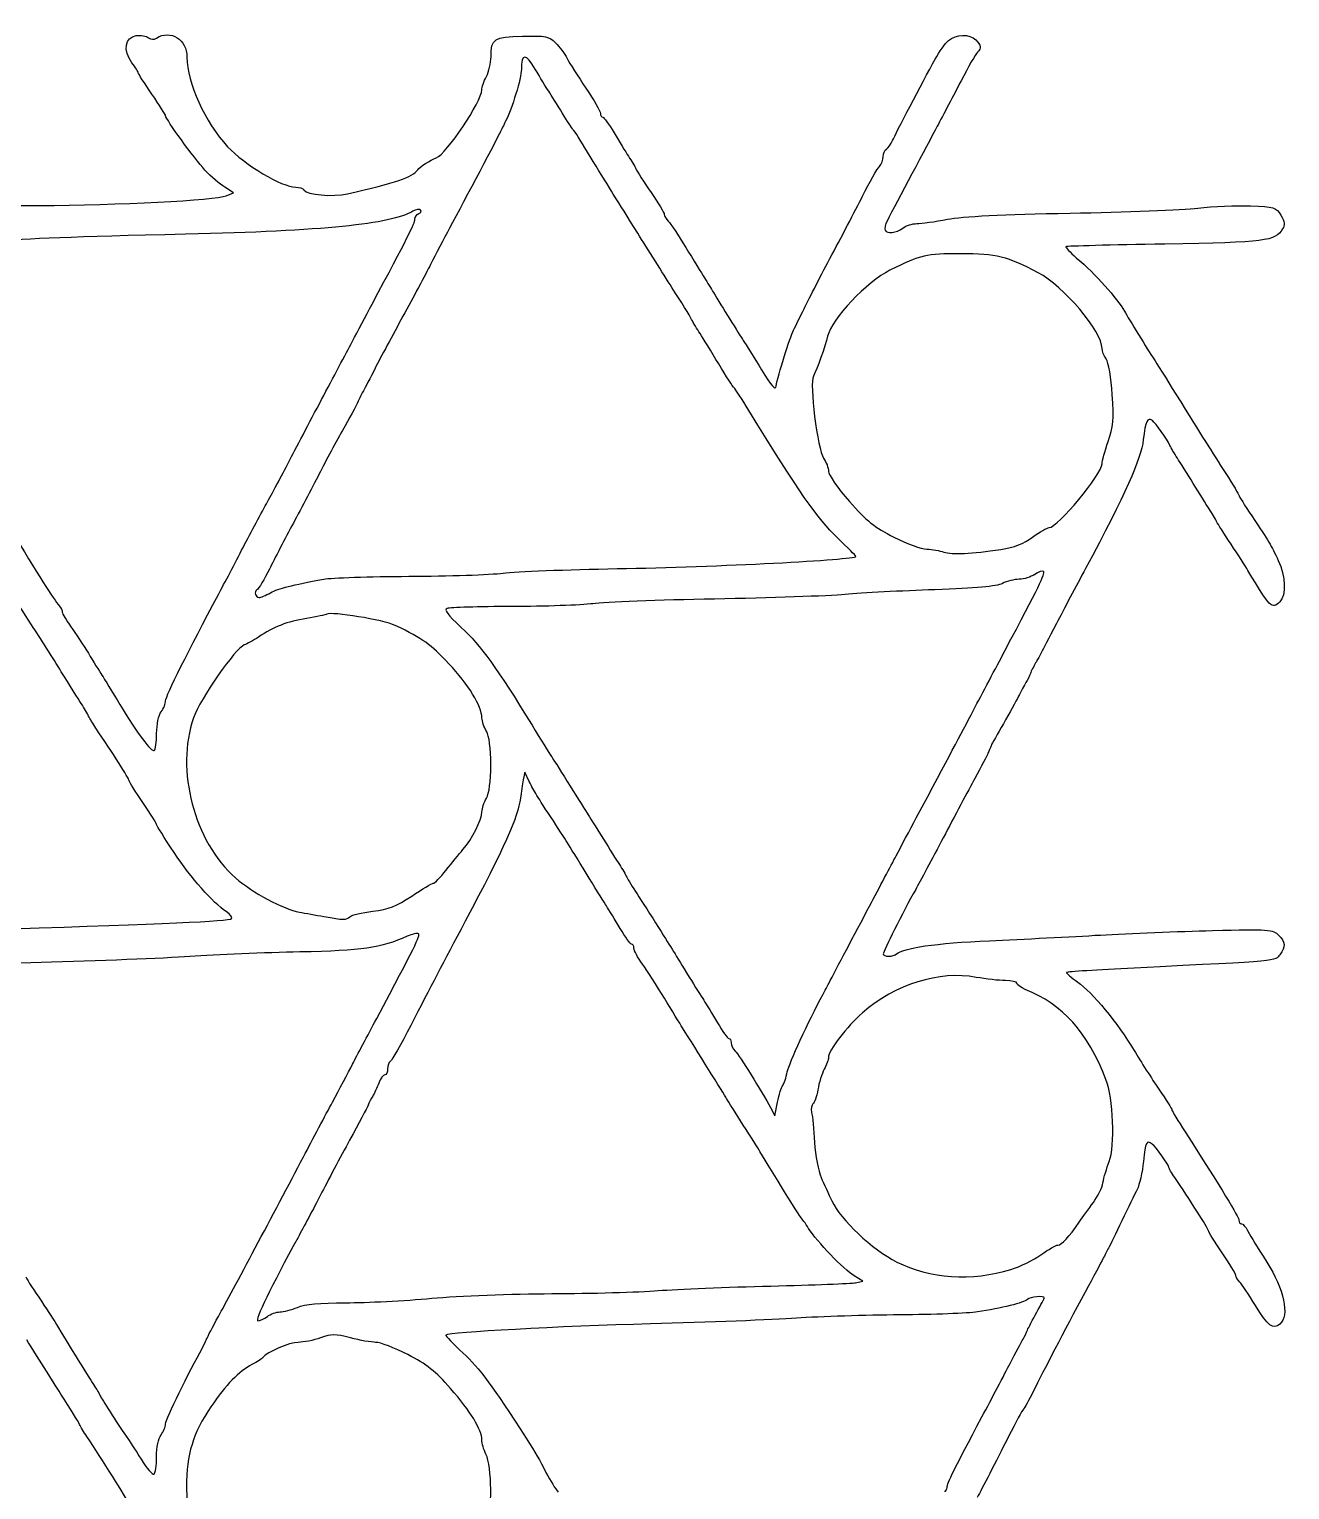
# Model space of a CAD drawing. Extents: x 10 to 820, y 30 to 851.
# Drawn here: x 623 to 800.6, y 238.7 to 444.5 of the extents above; entities that cross this region are included whole.
import ezdxf

# ---------------------------------------------------------------- set-up
doc = ezdxf.new("R2010")
doc.units = 0
doc.layers.add('Layer_1', color=7, linetype='CONTINUOUS')

msp = doc.modelspace()

# ---------------------------------------------------------------- linework, layer by layer
at = {"layer": 'Layer_1', "color": 7}
for points in [[(650.798199, 421.025126), (651.835254, 421.445022), (650.58407, 422.22625)], [(640.995031, 345.294026), (640.995201, 345.294168)], [(693.494056, 338.523418), (692.875366, 339.808278), (692.646327, 338.737576)], [(668.227556, 319.472021), (668.227556, 319.471879)], [(729.201179, 295.694872), (729.201179, 295.694985)], [(727.472754, 292.572311), (728.093003, 291.412062), (728.478968, 293.339338)], [(761.334013, 269.766), (761.33424, 269.766)], [(739.450492, 267.909648), (740.484883, 268.122529), (739.236363, 268.891172)]]:
    msp.add_lwpolyline(points, dxfattribs=at)
for points in [[(759.921821, 371.208838)], [(657.042243, 365.110325)], [(656.588671, 263.159065)], [(640.981566, 243.387979)]]:
    msp.add_lwpolyline(points, close=True, dxfattribs=at)
for points in [[(640.995711, 443.256968), (642.959497, 444.498996), (645.264177, 443.042952), (645.264177, 440.560625)], [(637.520606, 439.767717), (636.231437, 441.511393), (636.527063, 443.408876), (638.116335, 443.591116)], [(638.116335, 443.591116), (638.778366, 443.666801), (639.555711, 443.533572), (639.843825, 443.294385)], [(639.843825, 443.294385), (640.172502, 443.021692), (640.60161, 443.007604), (640.995711, 443.256968)], [(688.09913, 440.611195), (688.110469, 443.195995), (688.489518, 443.444565), (692.54958, 443.526117)], [(692.54958, 443.526117), (695.842532, 443.592165), (696.275268, 443.506275), (697.187939, 442.592527)], [(697.187939, 442.592527), (697.741546, 442.038921), (698.47518, 441.045802), (698.818286, 440.385557)], [(750.66058, 440.271689), (751.228275, 441.311239), (752.078186, 442.494108), (752.549304, 442.900284)], [(752.549304, 442.900284), (753.626555, 443.829084), (755.492602, 443.874949), (756.37327, 442.994111)], [(756.37327, 442.994111), (757.160366, 442.207015), (757.207449, 441.858184), (756.607695, 441.258316)], [(645.264177, 440.560625), (645.264177, 436.95419), (647.776892, 431.426064), (650.997106, 427.947841)], [(687.452774, 437.827374), (687.804667, 438.502077), (688.09553, 439.754791), (688.09913, 440.611195)], [(694.314289, 438.881154), (692.99153, 441.136313), (692.39478, 441.122139), (692.382195, 438.835232)], [(698.818286, 440.385557), (699.161391, 439.725311), (700.356194, 437.832703), (701.473442, 436.179736)], [(756.607695, 441.258316), (756.366467, 441.017087), (755.332331, 439.195771), (754.309733, 437.211066)], [(638.411648, 438.358105), (638.411648, 438.47064), (638.010688, 439.104864), (637.520606, 439.767717)], [(640.338896, 435.33864), (639.278908, 436.886924), (638.411648, 438.245683), (638.411648, 438.358105)], [(692.382195, 438.835232), (692.376525, 437.632804), (691.041719, 433.266911), (690.153228, 431.539478)], [(696.230198, 435.749494), (695.876859, 436.277815), (695.014702, 437.687059), (694.314289, 438.881154)], [(744.662385, 428.826014), (745.087015, 429.776811), (748.835097, 436.928877), (750.66058, 440.271689)], [(686.810359, 435.941683), (686.811634, 436.304092), (687.100938, 437.152644), (687.452774, 437.827374)], [(754.309733, 437.211066), (753.287163, 435.226303), (751.77933, 432.349733), (750.95904, 430.818628)], [(642.266199, 432.311607), (642.266199, 432.428111), (641.398911, 433.7903), (640.338896, 435.33864)], [(680.38348, 426.370474), (681.793773, 426.892786), (686.804009, 434.354281), (686.810359, 435.941683)], [(698.136894, 432.696637), (697.441527, 433.847418), (696.583536, 435.221201), (696.230198, 435.749494)], [(701.473442, 436.179736), (702.590689, 434.52677), (703.506166, 432.933444), (703.507782, 432.639009)], [(647.786672, 424.664612), (646.326971, 426.228997), (642.266199, 431.854039), (642.266199, 432.311607)], [(699.635911, 430.390171), (699.506935, 430.508093), (698.832261, 431.545856), (698.136894, 432.696637)], [(703.507782, 432.639009), (703.509511, 432.344546), (703.655183, 432.103431), (703.83198, 432.103204)], [(690.153228, 431.539478), (689.888755, 431.025132), (689.538421, 430.315195), (689.374919, 429.961856)], [(700.387602, 429.319469), (700.103146, 429.790559), (699.765001, 430.27242), (699.635911, 430.390171)], [(703.83198, 432.103204), (704.008862, 432.102949), (704.731385, 431.115812), (705.438062, 429.909586)], [(750.95904, 430.818628), (749.576583, 428.238278), (745.186993, 419.964855), (743.931103, 417.572528)], [(689.374919, 429.961856), (689.047829, 429.254981), (684.441644, 420.530962), (682.25188, 416.470928)], [(705.652446, 420.743107), (705.075539, 421.646253), (701.705656, 427.135743), (700.387602, 429.319469)], [(705.438062, 429.909586), (706.144739, 428.703359), (707.058062, 427.209897), (707.467696, 426.590839)], [(743.795891, 427.62299), (744.04619, 427.777478), (744.435897, 428.318924), (744.662385, 428.826014)], [(650.997106, 427.947841), (653.352101, 425.404171), (658.659663, 422.253123), (660.58915, 422.253123)], [(677.771099, 424.68763), (678.094334, 425.127368), (679.538019, 426.057331), (680.38348, 426.370474)], [(707.467696, 426.590839), (707.877331, 425.971724), (708.347967, 425.176153), (708.513511, 424.822786)], [(742.805834, 425.174622), (743.100269, 425.485894), (743.341185, 426.100871), (743.341185, 426.541261)], [(743.341185, 426.541261), (743.341185, 426.981623), (743.545846, 427.468417), (743.795891, 427.62299)], [(650.58407, 422.22625), (649.895903, 422.655954), (648.637065, 423.753189), (647.786672, 424.664612)], [(667.87949, 421.318285), (674.767083, 422.874109), (676.996135, 423.633425), (677.771099, 424.68763)], [(708.513511, 424.822786), (708.679054, 424.469475), (709.644874, 422.963655), (710.659649, 421.476543)], [(740.42133, 420.968263), (741.438373, 422.970487), (742.511399, 424.863321), (742.805834, 425.174622)], [(660.58915, 422.253123), (661.083739, 422.253123), (661.600637, 422.071705), (661.737805, 421.849583)], [(661.737805, 421.849583), (662.166659, 421.155718), (665.777232, 420.843368), (667.87949, 421.318285)], [(624.492405, 419.67215), (635.403919, 419.701346), (649.293513, 420.415904), (650.798199, 421.025126)], [(708.773192, 415.748603), (707.410125, 417.942421), (706.005785, 420.189954), (705.652446, 420.743107)], [(710.659649, 421.476543), (711.674481, 419.989403), (712.504748, 418.605926), (712.504748, 418.402058)], [(735.843548, 412.18843), (737.344322, 415.015082), (739.404316, 418.966011), (740.42133, 420.968263)], [(611.001476, 419.25282), (613.23923, 419.469387), (619.310191, 419.658203), (624.492405, 419.67215)], [(677.106006, 418.859315), (673.909575, 417.021926), (664.55207, 416.075126), (645.050076, 415.615885)], [(671.340252, 405.763961), (676.277241, 414.989712), (677.385701, 417.183076), (677.385701, 417.726534)], [(678.176737, 419.011819), (678.023099, 419.177929), (677.541181, 419.109614), (677.106006, 418.859315)], [(677.385701, 417.726534), (677.385701, 418.05677), (677.626645, 418.413), (677.921052, 418.518165)], [(677.921052, 418.518165), (678.215486, 418.623331), (678.33063, 418.845454), (678.176737, 419.011819)], [(712.504748, 418.402058), (712.504748, 418.198247), (712.757882, 417.776764), (713.066944, 417.465491)], [(748.088508, 417.113542), (748.724914, 417.113542), (750.663556, 417.388502), (752.396545, 417.72472)], [(752.396545, 417.72472), (754.511956, 418.135091), (760.191991, 418.420313), (769.680768, 418.592688)], [(769.680768, 418.592688), (777.454132, 418.733854), (785.548689, 419.04918), (787.668692, 419.293271)], [(787.668692, 419.293271), (789.788695, 419.537334), (793.126065, 419.67677), (795.085089, 419.603098)], [(795.085089, 419.603098), (798.451854, 419.476389), (798.686166, 419.404389), (799.362853, 418.286688)], [(799.362853, 418.286688), (799.904837, 417.391564), (799.966349, 416.923365), (799.615986, 416.359441)], [(682.25188, 416.470928), (681.489615, 415.057573), (680.281575, 412.744843), (679.567357, 411.331517)], [(713.584635, 408.11941), (712.301419, 410.121633), (710.13626, 413.554786), (708.773192, 415.748603)], [(713.066944, 417.465491), (713.376203, 417.154247), (714.48438, 415.488468), (715.529599, 413.763841)], [(743.931103, 417.572528), (743.630829, 417.000525), (743.483031, 416.374153), (743.602653, 416.180603)], [(743.602653, 416.180603), (743.938502, 415.637173), (745.179141, 415.788232), (746.099947, 416.484732)], [(746.099947, 416.484732), (746.557176, 416.830559), (747.452045, 417.113542), (748.088508, 417.113542)], [(799.615986, 416.359441), (798.540012, 414.627217), (797.302717, 414.468534), (783.026138, 414.231926)], [(645.050076, 415.615885), (628.809967, 415.233463), (623.133674, 415.016414), (617.85409, 414.575825)], [(715.529599, 413.763841), (716.574817, 412.039214), (717.758027, 410.111939), (718.158902, 409.481032)], [(769.088101, 413.859595), (768.997676, 413.780225), (769.656447, 413.082789), (770.551968, 412.30947)], [(783.026138, 414.231926), (775.450604, 414.106351), (769.178469, 413.938824), (769.088101, 413.859595)], [(732.198959, 405.121744), (732.702732, 406.18176), (734.342801, 409.361778), (735.843548, 412.18843)], [(754.289862, 412.862764), (749.32396, 412.876937), (748.747931, 412.744843), (744.270439, 410.533876)], [(765.183915, 410.19644), (760.781172, 412.492843), (759.335503, 412.846635), (754.289862, 412.862764)], [(770.551968, 412.30947), (773.290038, 409.944893), (776.285578, 406.614043), (777.327792, 404.77518)], [(679.567357, 411.331517), (678.85314, 409.918163), (677.104731, 406.641794), (675.681994, 404.050701)], [(718.158902, 409.481032), (718.559778, 408.850096), (719.137989, 407.915656), (719.443762, 407.404512)], [(744.270439, 410.533876), (741.071739, 408.95444), (736.049173, 403.638005), (735.515267, 401.266456)], [(774.177877, 399.513398), (774.177877, 401.897675), (768.76274, 408.329797), (765.183915, 410.19644)], [(716.359158, 403.622443), (716.116512, 404.093533), (714.867851, 406.117158), (713.584635, 408.11941)], [(668.620268, 400.624579), (669.233855, 401.802345), (670.457855, 404.115076), (671.340252, 405.763961)], [(719.443762, 407.404512), (720.57745, 405.509382), (723.01808, 401.572512), (723.640143, 400.635577)], [(675.681994, 404.050701), (674.259228, 401.45958), (672.510734, 398.183212), (671.796432, 396.769857)], [(717.543671, 401.618717), (717.134943, 402.249653), (716.601917, 403.151325), (716.359158, 403.622443)], [(730.729138, 402.123738), (731.033778, 402.712635), (731.695214, 404.061756), (732.198959, 405.121744)], [(777.327792, 404.77518), (777.959974, 403.659719), (780.626696, 399.321605), (781.458522, 398.055483)], [(720.178361, 397.335908), (719.138017, 399.060535), (717.952398, 400.98781), (717.543671, 401.618717)], [(728.266568, 394.214765), (728.509214, 395.720698), (730.160707, 401.024887), (730.729138, 402.123738)], [(735.515267, 401.266456), (735.193563, 399.837312), (734.011516, 396.514626), (733.512874, 395.637728)], [(664.544841, 392.915448), (666.172693, 395.977687), (668.006624, 399.446783), (668.620268, 400.624579)], [(723.640143, 400.635577), (723.993453, 400.103372), (725.14843, 398.251442), (726.206716, 396.52021)], [(774.757619, 398.042557), (774.438749, 398.507183), (774.177877, 399.169073), (774.177877, 399.513398)], [(722.333031, 393.986037), (722.188181, 394.103675), (721.218732, 395.611253), (720.178361, 397.335908)], [(775.622015, 393.033568), (775.462141, 395.373256), (775.083348, 397.567895), (774.757619, 398.042557)], [(781.458522, 398.055483), (781.811861, 397.517637), (783.219886, 395.273845), (784.587518, 393.069256)], [(671.796432, 396.769857), (671.082129, 395.356503), (670.326866, 393.911061), (670.118066, 393.557722)], [(726.206716, 396.52021), (727.601164, 394.238972), (728.168234, 393.604352), (728.266568, 394.214765)], [(733.512874, 395.637728), (732.931601, 394.615555), (734.087286, 385.293795), (734.947544, 384.065571)], [(670.118066, 393.557722), (669.909153, 393.204412), (669.623449, 392.626229), (669.482964, 392.272862)], [(724.430527, 390.773902), (723.421592, 392.422787), (722.477712, 393.868286), (722.333031, 393.986037)], [(775.042274, 386.409993), (775.781294, 388.512705), (775.86537, 389.473253), (775.622015, 393.033568)], [(784.587518, 393.069256), (788.33971, 387.020803), (789.578733, 385.049647), (791.602103, 381.909965)], [(659.813846, 383.921486), (660.788, 385.80593), (662.916961, 389.853237), (664.544841, 392.915448)], [(669.482964, 392.272862), (669.342365, 391.919524), (668.465071, 390.281354), (667.533181, 388.632469)], [(736.902514, 372.834847), (734.086663, 375.520702), (731.393863, 379.393877), (724.430527, 390.773902)], [(781.264774, 389.353886), (780.540948, 389.873845), (780.292236, 389.345382), (779.985896, 386.638012)], [(783.740582, 385.848818), (783.302204, 386.797064), (781.734532, 389.016478), (781.264774, 389.353886)], [(667.533181, 388.632469), (666.601292, 386.983584), (665.04921, 384.092642), (664.084155, 382.208198)], [(779.985896, 386.638012), (779.67879, 383.923584), (777.483612, 379.035351), (771.842044, 368.503282)], [(774.177877, 383.261694), (774.177877, 383.640601), (774.566847, 385.057357), (775.042274, 386.409993)], [(784.782371, 384.074727), (784.372765, 384.69713), (783.903943, 385.495452), (783.740582, 385.848818)], [(656.604715, 377.925531), (657.395553, 379.338856), (658.839635, 382.037014), (659.813846, 383.921486)], [(734.947544, 384.065571), (735.324155, 383.527896), (735.63231, 382.694652), (735.63231, 382.213981)], [(766.713348, 374.284542), (767.912998, 374.284542), (774.177877, 381.818945), (774.177877, 383.261694)], [(787.026135, 380.49525), (786.201706, 381.841565), (785.192006, 383.452296), (784.782371, 384.074727)], [(664.084155, 382.208198), (663.119043, 380.323754), (661.399547, 377.047386), (660.262939, 374.927383)], [(735.63231, 382.213981), (735.63231, 381.733282), (736.963573, 379.823552), (738.590688, 377.970119)], [(791.602103, 381.909965), (792.61872, 380.332513), (793.450491, 378.948866), (793.450491, 378.835197)], [(789.269927, 376.915773), (788.860292, 377.538176), (787.850591, 379.148935), (787.026135, 380.49525)], [(793.450491, 378.835197), (793.450491, 378.721527), (794.268286, 377.410362), (795.267867, 375.921493)], [(653.181314, 371.50126), (654.273333, 373.621263), (655.813878, 376.512176), (656.604715, 377.925531)], [(738.590688, 377.970119), (741.000165, 375.225474), (742.160725, 374.292819), (744.845787, 372.943414)], [(790.31455, 375.157131), (790.149574, 375.501994), (789.679561, 376.29337), (789.269927, 376.915773)], [(660.262939, 374.927383), (659.126388, 372.807379), (657.607415, 369.884548), (656.887471, 368.432246)], [(792.345376, 371.944995), (791.393332, 373.366825), (790.47947, 374.812268), (790.31455, 375.157131)], [(795.267867, 375.921493), (797.681057, 372.326879), (797.98289, 371.819817), (799.003561, 369.645559)], [(620.385428, 374.134589), (624.187737, 367.815455), (626.532216, 364.109751), (627.256156, 363.27475)], [(739.486889, 370.222523), (739.486889, 370.303594), (738.323891, 371.479065), (736.902514, 372.834847)], [(744.845787, 372.943414), (746.658968, 372.032161), (748.748612, 371.267373), (749.489446, 371.243874)], [(759.921821, 371.208838), (761.787159, 371.495647), (763.125225, 372.01657), (764.39611, 372.951181)], [(764.39611, 372.951181), (765.393339, 373.684532), (766.436063, 374.284542), (766.713348, 374.284542)], [(649.698867, 364.86286), (650.522161, 366.393966), (652.089267, 369.381228), (653.181314, 371.50126)], [(749.489446, 371.243874), (750.230281, 371.221197), (751.318218, 371.039213), (751.907115, 370.841213)], [(751.907115, 370.841213), (753.075443, 370.448472), (755.781622, 370.572488), (759.921821, 371.208838)], [(794.727045, 368.262592), (794.369171, 368.866088), (793.29742, 370.523194), (792.345376, 371.944995)], [(656.887471, 368.432246), (656.167528, 366.979887), (655.374678, 365.66566), (655.125597, 365.51171)], [(689.805927, 367.875663), (691.57262, 368.09875), (698.799889, 368.382583), (705.866604, 368.506343)], [(705.866604, 368.506343), (719.83089, 368.750973), (739.486889, 369.754296), (739.486889, 370.222523)], [(771.842044, 368.503282), (770.580258, 366.147748), (768.747745, 362.678652), (767.76982, 360.794208)], [(799.003561, 369.645559), (800.035599, 367.447178), (800.13586, 364.756929), (799.219845, 363.84097)], [(657.042243, 365.110353), (658.251191, 365.741373), (659.994328, 366.18681), (664.537188, 367.025525)], [(664.537188, 367.025525), (665.597203, 367.221399), (670.993575, 367.401314), (676.529127, 367.42572)], [(676.529127, 367.42572), (682.064708, 367.448397), (688.039262, 367.652491), (689.805927, 367.875663)], [(760.130309, 366.414233), (759.334539, 366.008255), (756.368734, 365.734627), (750.622256, 365.536995)], [(762.497635, 367.004293), (761.831692, 367.004293), (760.766375, 366.73897), (760.130309, 366.414233)], [(760.490139, 356.9396), (765.277317, 365.944249), (766.203084, 367.840995), (765.939547, 368.104532)], [(764.688022, 367.690362), (764.149269, 367.313043), (763.163578, 367.004293), (762.497635, 367.004293)], [(765.939547, 368.104532), (765.789877, 368.254202), (765.226775, 368.067682), (764.688022, 367.690362)], [(799.219845, 363.84097), (798.105545, 362.726671), (797.875401, 362.953159), (794.727045, 368.262592)], [(623.390238, 360.579994), (622.230244, 362.346687), (621.085274, 364.177585), (620.845832, 364.648703)], [(642.266426, 349.898057), (642.266426, 350.539424), (645.527658, 357.105711), (649.698867, 364.86286)], [(655.125597, 365.51171), (654.667349, 365.228529), (654.916401, 364.432192), (655.461418, 364.43704)], [(655.461418, 364.43704), (655.624127, 364.438344), (656.335538, 364.741452), (657.042243, 365.110325)], [(719.57169, 364.218375), (711.798326, 364.075792), (704.089196, 363.783625), (702.440311, 363.568646)], [(737.987872, 364.863512), (735.63231, 364.650914), (727.345025, 364.360759), (719.57169, 364.218375)], [(750.622256, 365.536995), (746.028911, 365.379106), (740.343434, 365.075969), (737.987872, 364.863512)], [(627.256156, 363.27475), (627.50277, 362.990293), (627.704597, 362.585534), (627.704597, 362.375374)], [(627.704597, 362.375374), (627.704597, 362.165326), (628.247658, 361.241629), (628.911419, 360.322948)], [(674.601852, 360.500482), (673.005294, 361.276381), (665.636151, 362.493522), (664.982142, 362.089301)], [(681.935448, 362.896438), (681.441682, 362.707084), (681.932614, 362.03618), (683.882283, 360.230085)], [(691.018758, 363.163745), (686.385785, 363.155241), (682.298283, 363.035903), (681.935448, 362.896438)], [(702.440311, 363.568646), (700.791426, 363.353496), (695.651703, 363.171427), (691.018758, 363.163745)], [(627.565671, 353.984766), (626.429176, 355.845484), (624.550231, 358.813358), (623.390238, 360.579994)], [(628.911419, 360.322948), (629.575179, 359.404268), (630.683356, 357.72012), (631.374074, 356.580451)], [(662.113566, 361.493232), (659.417818, 361.059134), (657.484306, 360.309456), (655.329097, 358.862766)], [(664.982142, 362.089301), (664.820851, 361.989522), (663.529896, 361.721364), (662.113566, 361.493232)], [(682.152837, 355.116895), (679.496775, 357.932492), (678.66353, 358.526548), (674.601852, 360.500482)], [(683.882283, 360.230085), (686.69513, 357.625868), (688.889401, 354.599062), (693.874636, 346.446508)], [(767.76982, 360.794208), (765.34566, 356.123024), (765.38268, 356.192927), (764.820202, 355.226511)], [(655.329097, 358.862766), (654.622419, 358.388445), (653.73047, 357.889887), (653.347027, 357.754901)], [(631.374074, 356.580451), (632.064735, 355.440725), (632.918956, 354.057248), (633.272294, 353.506023)], [(653.347027, 357.754901), (652.104177, 357.317374), (647.152873, 350.207119), (646.18745, 347.473387)], [(756.077361, 348.588054), (757.252123, 350.825865), (759.237877, 354.584038), (760.490139, 356.9396)], [(630.376817, 349.487771), (629.967211, 350.100394), (628.702165, 352.124076), (627.565671, 353.984766)], [(686.823143, 347.489232), (686.793379, 349.117594), (684.908793, 352.195509), (682.152837, 355.116895)], [(764.820202, 355.226511), (764.546091, 354.755393), (764.212595, 354.080832), (764.079339, 353.727494)], [(633.272294, 353.506023), (633.625604, 352.954797), (634.767796, 351.092719), (635.810436, 349.368092)], [(763.446022, 352.442662), (763.230873, 352.089323), (762.768825, 351.222035), (762.419002, 350.515387)], [(764.079339, 353.727494), (763.94611, 353.374183), (763.661087, 352.796001), (763.446022, 352.442662)], [(641.637617, 348.348697), (641.983472, 348.805954), (642.266426, 349.503163), (642.266426, 349.898057)], [(762.419002, 350.515387), (762.069206, 349.808709), (761.103159, 348.074133), (760.272296, 346.660835)], [(631.418634, 347.731509), (631.255359, 348.08482), (630.786452, 348.875176), (630.376817, 349.487771)], [(635.810436, 349.368092), (638.274508, 345.292269), (640.257173, 342.639692), (640.660174, 342.879588)], [(640.995201, 345.294168), (641.003705, 346.566017), (641.277815, 347.8731), (641.637617, 348.348697)], [(747.999897, 333.383979), (752.719185, 342.222999), (754.131377, 344.881103), (756.077361, 348.588054)], [(632.443642, 346.018363), (632.04322, 346.607232), (631.581967, 347.378171), (631.418634, 347.731509)], [(637.127044, 338.635415), (637.127044, 338.871541), (634.680433, 342.72853), (632.443642, 346.018363)], [(646.18745, 347.473387), (643.616398, 340.193195), (646.289213, 330.036773), (652.11784, 324.937954)], [(687.450365, 345.590076), (687.113751, 346.178974), (686.831477, 347.033563), (686.823143, 347.489232)], [(693.874636, 346.446508), (695.052402, 344.520451), (696.305146, 342.505529), (696.658484, 341.968958)], [(760.272296, 346.660835), (759.441433, 345.247481), (758.66474, 343.850199), (758.546366, 343.555765)], [(640.660174, 342.879588), (640.837056, 342.984754), (640.987547, 344.071273), (640.995031, 345.294026)], [(688.06245, 340.878952), (688.06245, 343.249651), (687.848718, 344.89281), (687.450365, 345.590076)], [(696.658484, 341.968958), (697.011823, 341.43236), (698.168188, 339.592732), (699.228175, 337.880833)], [(758.107251, 342.485062), (757.983944, 342.190628), (757.151607, 340.60059), (756.257219, 338.951705)], [(758.546366, 343.555765), (758.428161, 343.261302), (758.230388, 342.779497), (758.107251, 342.485062)], [(687.450365, 336.167828), (687.848973, 336.865094), (688.06245, 338.508253), (688.06245, 340.878952)], [(639.054291, 335.548316), (637.994303, 337.0966), (637.127044, 338.485803), (637.127044, 338.635415)], [(692.646327, 338.737576), (692.520469, 338.148678), (692.335706, 336.992285), (692.236012, 336.167856)], [(696.881287, 332.955749), (694.510305, 336.549626), (694.194695, 337.068423), (693.494056, 338.523418)], [(699.228175, 337.880833), (700.288191, 336.16899), (701.444557, 334.333075), (701.797867, 333.801041)], [(756.257219, 338.951705), (755.36286, 337.30282), (753.364038, 333.544619), (751.815415, 330.600187)], [(640.981566, 332.482392), (640.981566, 332.620439), (640.114307, 334.000033), (639.054291, 335.548316)], [(692.236012, 336.167856), (691.917568, 333.534556), (689.893603, 329.015479), (684.467467, 318.822377)], [(686.823143, 334.224055), (686.831647, 334.704215), (687.113751, 335.578959), (687.450365, 336.167828)], [(684.144403, 328.929475), (685.418689, 330.381579), (686.803952, 333.119507), (686.823143, 334.224055)], [(701.797867, 333.801041), (702.151234, 333.269006), (703.114843, 331.732175), (703.9393, 330.385888)], [(745.159695, 328.030439), (745.841456, 329.325986), (747.119569, 331.735094), (747.999897, 333.383979)], [(643.444051, 328.524915), (642.089714, 330.563564), (640.981566, 332.34443), (640.981566, 332.482392)], [(699.009454, 329.664442), (698.771344, 330.061293), (697.813744, 331.542395), (696.881287, 332.955749)], [(704.367586, 320.978125), (703.800969, 321.843088), (700.17781, 327.716729), (699.009454, 329.664442)], [(703.9393, 330.385888), (704.763756, 329.039573), (705.773457, 327.428814), (706.183063, 326.806411)], [(751.815415, 330.600187), (750.266791, 327.655727), (748.515434, 324.379359), (747.923531, 323.319343)], [(650.806278, 320.187117), (648.819106, 321.523454), (645.896785, 324.832987), (643.444051, 328.524915)], [(681.739631, 325.996099), (682.52497, 326.997211), (683.607124, 328.31722), (684.144403, 328.929475)], [(741.418728, 320.963753), (742.794524, 323.554874), (744.477935, 326.734893), (745.159695, 328.030439)], [(679.968233, 324.175888), (680.15702, 324.175888), (680.954264, 324.994959), (681.739631, 325.996099)], [(706.183063, 326.806411), (706.592726, 326.184008), (707.065432, 325.385658), (707.233555, 325.032348)], [(652.11784, 324.937954), (654.505972, 322.848877), (658.830252, 320.533085), (661.110923, 320.121806)], [(676.93108, 322.377135), (678.412608, 323.366427), (679.779304, 324.175888), (679.968233, 324.175888)], [(707.233555, 325.032348), (707.401933, 324.679009), (708.049763, 323.618994), (708.673725, 322.676786)], [(747.923531, 323.319343), (746.12407, 320.096777), (743.3339, 314.559438), (743.337642, 314.218317)], [(671.450236, 320.242846), (673.691874, 320.512704), (674.764702, 320.930502), (676.93108, 322.377135)], [(708.673725, 322.676786), (709.29763, 321.73455), (710.655851, 319.610181), (711.691914, 317.955967)], [(620.638109, 317.783139), (641.556064, 318.406761), (651.214127, 318.847435), (651.560832, 319.194169)], [(651.560832, 319.194169), (651.720706, 319.353759), (651.380832, 319.800669), (650.806278, 320.187117)], [(661.110923, 320.121806), (661.93538, 319.973271), (663.4772, 319.693888), (664.537188, 319.501217)], [(664.537188, 319.501217), (667.337959, 318.992172), (667.744589, 318.988912), (668.227556, 319.472021)], [(668.227556, 319.471879), (668.467084, 319.711406), (669.917203, 320.058282), (671.450236, 320.242846)], [(706.294862, 317.804257), (705.588213, 319.010512), (704.720925, 320.438748), (704.367586, 320.978125)], [(735.671485, 310.042515), (736.790376, 312.205208), (739.255469, 316.88946), (741.418728, 320.963753)], [(671.992816, 305.11746), (677.357553, 315.200522), (678.185439, 316.879822), (677.883691, 317.066314)], [(677.883691, 317.066314), (677.70851, 317.174597), (676.994803, 317.013873), (676.29765, 316.709375)], [(684.467467, 318.822377), (681.276507, 312.828065), (679.641086, 309.702755), (676.794223, 304.15884)], [(707.900944, 315.610666), (707.724062, 315.610893), (707.001539, 316.59803), (706.294862, 317.804257)], [(711.691914, 317.955967), (713.709699, 314.734307), (713.875299, 314.466859), (716.024216, 310.959892)], [(758.331131, 316.086093), (762.924476, 316.295007), (769.959017, 316.656877), (773.963493, 316.890027)], [(773.963493, 316.890027), (777.96794, 317.123318), (785.056453, 317.40667), (789.715703, 317.520027)], [(789.715703, 317.520027), (797.723067, 317.715051), (798.233275, 317.679901), (799.030887, 316.882317)], [(799.030887, 316.882317), (800.032963, 315.880241), (800.07089, 315.264103), (799.201533, 314.111252)], [(676.29765, 316.709375), (672.500501, 315.050399), (669.999238, 314.685211), (661.179522, 314.502263)], [(708.222166, 315.032059), (708.222166, 315.350049), (708.077599, 315.61044), (707.900944, 315.610666)], [(709.427967, 312.783561), (708.764745, 313.702241), (708.222166, 314.714068), (708.222166, 315.032059)], [(745.232489, 314.218005), (746.09099, 315.076534), (750.750892, 315.741117), (758.331131, 316.086093)], [(624.706789, 313.011013), (609.208421, 312.588821), (593.437133, 311.893681), (593.1641, 311.620676)], [(645.692719, 313.860273), (642.041554, 313.607989), (632.597904, 313.225964), (624.706789, 313.011013)], [(661.179522, 314.502263), (656.312889, 314.40135), (649.343828, 314.112414), (645.692719, 313.860273)], [(712.53301, 307.977533), (711.488443, 309.702188), (710.091161, 311.864909), (709.427967, 312.783561)], [(743.337642, 314.218317), (743.343311, 313.801312), (744.815569, 313.801085), (745.232489, 314.218005)], [(799.201533, 314.111252), (798.496358, 313.176244), (799.599177, 313.277101), (778.718242, 312.238033)], [(716.024216, 310.959892), (716.797507, 309.697851), (717.719334, 308.227719), (718.072673, 307.692878)], [(756.455531, 310.925819), (751.224448, 311.89283), (745.042908, 309.964364), (740.424958, 305.924682)], [(760.551424, 310.470802), (759.652473, 310.470802), (757.809301, 310.675747), (756.455531, 310.925819)], [(769.181162, 311.612994), (769.093855, 311.525687), (769.796224, 310.918676), (770.741521, 310.263561)], [(778.718242, 312.238033), (773.559924, 311.981498), (769.268271, 311.700103), (769.181162, 311.612994)], [(734.873617, 308.543526), (735.129585, 309.014645), (735.488678, 309.689177), (735.671485, 310.042515)], [(762.185937, 310.084411), (762.185937, 310.29701), (761.450403, 310.470802), (760.551424, 310.470802)], [(763.363704, 309.221063), (762.715931, 309.483268), (762.185937, 309.871898), (762.185937, 310.084411)], [(774.727713, 296.551587), (772.098183, 303.243448), (768.660523, 307.076002), (763.363704, 309.221063)], [(770.741521, 310.263561), (772.791197, 308.843149), (776.394485, 304.47615), (778.698371, 300.620295)], [(715.074695, 303.823813), (714.721356, 304.383741), (713.577605, 306.252906), (712.53301, 307.977533)], [(718.072673, 307.692878), (718.426011, 307.158065), (719.293271, 305.733571), (719.999948, 304.527344)], [(729.839853, 297.622289), (730.087318, 298.850087), (732.778105, 304.68753), (734.873617, 308.543526)], [(668.595011, 298.69319), (669.210526, 299.870985), (670.739562, 302.761898), (671.992816, 305.11746)], [(740.424958, 305.924682), (738.235308, 304.009227), (735.634634, 300.598157), (735.629674, 299.635171)], [(676.794223, 304.15884), (675.434898, 301.511678), (674.144595, 299.235741), (673.926894, 299.101209)], [(721.284808, 293.842714), (720.914461, 294.481105), (716.986351, 300.794484), (715.074695, 303.823813)], [(719.999948, 304.527344), (720.706625, 303.321089), (721.429346, 302.33398), (721.60603, 302.333725)], [(721.60603, 302.333725), (721.782912, 302.333498), (721.927252, 302.057914), (721.927252, 301.721442)], [(721.927252, 301.721442), (721.927252, 301.384941), (722.180386, 300.854947), (722.489447, 300.543675)], [(722.489447, 300.543675), (723.043082, 299.986383), (726.261595, 294.837987), (727.472754, 292.572311)], [(778.698371, 300.620295), (779.613225, 299.08919), (781.18668, 296.63005), (782.194992, 295.155495)], [(665.753704, 293.33965), (666.700901, 295.106314), (667.979468, 297.515423), (668.595011, 298.69319)], [(673.926894, 299.101209), (673.709194, 298.966563), (673.531121, 298.482519), (673.531121, 298.025319)], [(735.629674, 299.635171), (735.628398, 299.352557), (735.358681, 298.607017), (735.030798, 297.978519)], [(673.144731, 297.194031), (672.932132, 297.194031), (672.549568, 296.664009), (672.294337, 296.016236)], [(673.531121, 298.025319), (673.531121, 297.568091), (673.357357, 297.194031), (673.144731, 297.194031)], [(729.201179, 295.694985), (729.386282, 295.930544), (729.673516, 296.797832), (729.839853, 297.622289)], [(735.030798, 297.978519), (734.702886, 297.349993), (734.30184, 296.050081), (734.139614, 295.089817)], [(775.189845, 284.987905), (776.01589, 287.117064), (775.742006, 293.970358), (774.727713, 296.551587)], [(672.294337, 296.016236), (672.039219, 295.368462), (671.648746, 294.549363), (671.426794, 294.196025)], [(728.478968, 293.339338), (728.691283, 294.399325), (729.016275, 295.459341), (729.201179, 295.694872)], [(734.139614, 295.089817), (733.977472, 294.129581), (733.667985, 293.23474), (733.45207, 293.101284)], [(782.194992, 295.155495), (783.203275, 293.680998), (784.028242, 292.369833), (784.028242, 292.24182)], [(661.673175, 285.630519), (662.970281, 288.103861), (664.806536, 291.572985), (665.753704, 293.33965)], [(670.775647, 292.911165), (670.639584, 292.557855), (669.474205, 290.341474), (668.18617, 287.98594)], [(671.426794, 294.196025), (671.204841, 293.842714), (670.911795, 293.264532), (670.775647, 292.911165)], [(723.632235, 290.116885), (722.576726, 291.760015), (721.520367, 293.436623), (721.284808, 293.842714)], [(733.45207, 293.101284), (733.23607, 292.967773), (733.152789, 292.436815), (733.266685, 291.921278)], [(784.028242, 292.24182), (784.028242, 292.113977), (784.85953, 290.718368), (785.875495, 289.140916)], [(733.266685, 291.921278), (733.380921, 291.405713), (733.566817, 289.486686), (733.680146, 287.656781)], [(725.987797, 286.390998), (725.747702, 286.797118), (724.687771, 288.473754), (723.632235, 290.116885)], [(785.875495, 289.140916), (790.997757, 281.187808), (793.450519, 277.162498), (793.450519, 276.709323)], [(668.18617, 287.98594), (666.898136, 285.630349), (665.05247, 282.161253), (664.084665, 280.276809)], [(731.773308, 277.064674), (731.578852, 277.239288), (727.728071, 283.446822), (725.987797, 286.390998)], [(733.680146, 287.656781), (733.793532, 285.826904), (734.20824, 283.610551), (734.601803, 282.731556)], [(781.244393, 287.444012), (780.432126, 288.04079), (780.291017, 287.76223), (780.008516, 285.004913)], [(783.599955, 284.131389), (783.599955, 284.479852), (781.763303, 287.062781), (781.244393, 287.444012)], [(649.692744, 263.145629), (651.667472, 266.728961), (657.578133, 277.822091), (661.673175, 285.630519)], [(774.30039, 281.989927), (774.424264, 282.696576), (774.824346, 284.045697), (775.189845, 284.987905)], [(780.008516, 285.004913), (779.852611, 283.483105), (779.450488, 281.700368), (779.114979, 281.043269)], [(784.406129, 282.722088), (783.962733, 283.360337), (783.599955, 283.994504), (783.599955, 284.131389)], [(734.601803, 282.731556), (734.995337, 281.852532), (735.672788, 280.362444), (736.107198, 279.420208)], [(772.948888, 279.207694), (773.568513, 280.031244), (774.176715, 281.28325), (774.30039, 281.989927)], [(789.167653, 275.226491), (789.167653, 275.494649), (786.397127, 279.856035), (784.406129, 282.722088)], [(664.084665, 280.276809), (663.116888, 278.392365), (661.688567, 275.694151), (660.910627, 274.280825)], [(779.114979, 281.043269), (778.779442, 280.386142), (777.813735, 278.40308), (776.968982, 276.636416)], [(736.107198, 279.420208), (737.312999, 276.804907), (741.818385, 272.577062), (745.268489, 270.823295)], [(770.936913, 276.413074), (771.423877, 277.126554), (772.329263, 278.384173), (772.948888, 279.207694)], [(732.830036, 275.565685), (732.379951, 276.272362), (731.904411, 276.946894), (731.773308, 277.064674)], [(767.936838, 273.210123), (768.459235, 273.210123), (769.534076, 274.357644), (770.936913, 276.413074)], [(776.968982, 276.636416), (776.12423, 274.869723), (775.276954, 273.135175), (775.086097, 272.781865)], [(793.450519, 276.709323), (793.450519, 276.433512), (793.612377, 276.208129), (793.810037, 276.208129)], [(793.810037, 276.208129), (794.007895, 276.208129), (794.400862, 275.774485), (794.683561, 275.244491)], [(660.910627, 274.280825), (657.198234, 267.536183), (654.773109, 262.504319), (655.240826, 262.516649)], [(739.236363, 268.891172), (737.775954, 269.790265), (734.008455, 273.715484), (732.830036, 275.565685)], [(791.094928, 272.116517), (790.034913, 273.6648), (789.167653, 275.064293), (789.167653, 275.226491)], [(794.683561, 275.244491), (795.287908, 274.111455), (795.842393, 273.201931), (797.393369, 270.799597)], [(761.33424, 269.766), (762.632451, 270.162539), (764.540479, 271.099673), (765.574246, 271.848529)], [(765.574246, 271.848529), (766.608013, 272.597386), (767.671175, 273.210123), (767.936838, 273.210123)], [(775.086097, 272.781865), (774.895326, 272.428498), (774.544992, 271.753965), (774.30776, 271.282847)], [(793.022204, 268.9308), (793.022204, 269.134895), (792.154944, 270.568233), (791.094928, 272.116517)], [(745.268489, 270.823295), (749.873257, 268.482558), (755.845147, 268.089534), (761.334013, 269.766)], [(774.30776, 271.282847), (774.070501, 270.811729), (772.941234, 268.691726), (771.798305, 266.571723)], [(797.393369, 270.799597), (799.811747, 267.053726), (800.621067, 263.227295), (799.237788, 262.079292)], [(622.565356, 268.722142), (622.565356, 268.632851), (623.38318, 267.341556), (624.382732, 265.852687)], [(727.494921, 267.43714), (733.501592, 267.580007), (738.881636, 267.792605), (739.450492, 267.909648)], [(793.576547, 267.994233), (793.271681, 268.305506), (793.022204, 268.726961), (793.022204, 268.9308)], [(795.769032, 264.718489), (794.86804, 266.208889), (793.881442, 267.682989), (793.576547, 267.994233)], [(624.382732, 265.852687), (625.382285, 264.363818), (626.394112, 262.82092), (626.63123, 262.424013)], [(667.62851, 265.081918), (670.521635, 265.087588), (675.972375, 265.370457), (679.741291, 265.711805)], [(679.741291, 265.711805), (683.510151, 266.053181), (691.122903, 266.349232), (696.658484, 266.369755)], [(696.658484, 266.369755), (702.194037, 266.389597), (708.939529, 266.580369), (711.64843, 266.79223)], [(711.64843, 266.79223), (714.357303, 267.003978), (721.488222, 267.294331), (727.494921, 267.43714)], [(763.663525, 265.54629), (763.189515, 265.099918), (759.981802, 264.300067), (756.61824, 263.789547)], [(766.04046, 265.7827), (766.04046, 266.103695), (764.044586, 265.90544), (763.663525, 265.54629)], [(771.798305, 266.571723), (768.79874, 261.007909), (765.844217, 255.363336), (764.512614, 252.65248)], [(764.975313, 263.748331), (765.561121, 264.78652), (766.04046, 265.701969), (766.04046, 265.7827)], [(656.5887, 263.159037), (657.045985, 263.504892), (657.8415, 263.787846), (658.35664, 263.787846)], [(658.35664, 263.787846), (658.871723, 263.787846), (659.985087, 264.07698), (660.830718, 264.430262)], [(660.830718, 264.430262), (661.908933, 264.880772), (663.939673, 265.075455), (667.62851, 265.081918)], [(756.61824, 263.789547), (755.322665, 263.592822), (750.408127, 263.406303), (745.697002, 263.374867)], [(763.659556, 261.218325), (763.79732, 261.571692), (764.389449, 262.710171), (764.975313, 263.748331)], [(799.237788, 262.079292), (798.24518, 261.255487), (797.536632, 261.794552), (795.769032, 264.718489)], [(626.63123, 262.424013), (627.749923, 260.55156), (631.425919, 254.594864), (632.089964, 253.578473)], [(648.02447, 259.933493), (648.163084, 260.286832), (648.913897, 261.732274), (649.692744, 263.145629)], [(655.240826, 262.516649), (655.524999, 262.525153), (656.131443, 262.813238), (656.588671, 263.159065)], [(710.5777, 262.107298), (697.819753, 261.767254), (682.181269, 260.916038), (681.726819, 260.536933)], [(731.135343, 262.906555), (727.837545, 262.68035), (718.586622, 262.320804), (710.5777, 262.107298)], [(745.697002, 263.374867), (740.98585, 263.343685), (734.433141, 263.132504), (731.135343, 262.906555)], [(627.512294, 252.224391), (626.234209, 254.226615), (624.068285, 257.668555), (622.699151, 259.873144)], [(647.404958, 258.648634), (647.606785, 259.002001), (647.885771, 259.580183), (648.02447, 259.933493)], [(660.943707, 259.505207), (659.711515, 259.505207), (656.479991, 258.117393), (655.971569, 257.369897)], [(664.07721, 260.136454), (663.093248, 259.789267), (661.683153, 259.505207), (660.943707, 259.505207)], [(668.289748, 260.136454), (666.154693, 260.692555), (665.653414, 260.692555), (664.07721, 260.136454)], [(671.848901, 259.505207), (671.22423, 259.505207), (669.622627, 259.789352), (668.289748, 260.136454)], [(676.362989, 257.781402), (674.50485, 258.729506), (672.473543, 259.505207), (671.848901, 259.505207)], [(681.726819, 260.536933), (681.641212, 260.4655), (682.751033, 259.31435), (684.193329, 257.979034)], [(761.216999, 256.507229), (762.016681, 258.038334), (762.837027, 259.580183), (763.039959, 259.933493)], [(763.039959, 259.933493), (763.24292, 260.286832), (763.521736, 260.865015), (763.659556, 261.218325)], [(642.252792, 248.011484), (642.26413, 248.580029), (645.675541, 255.624095), (647.404958, 258.648634)], [(655.971569, 257.369897), (655.853931, 257.1967), (655.151506, 256.744687), (654.410955, 256.365355)], [(682.404639, 253.013131), (680.297165, 255.422268), (679.036258, 256.417371), (676.362989, 257.781402)], [(684.193329, 257.979034), (686.432132, 255.906284), (688.368251, 253.287497), (693.039124, 246.01425)], [(654.410955, 256.365355), (652.608602, 255.442168), (650.725576, 253.507692), (648.640382, 250.437091)], [(757.257736, 249.012256), (758.635657, 251.603377), (760.417345, 254.976124), (761.216999, 256.507229)], [(632.089964, 253.578473), (632.49957, 252.951506), (632.963941, 252.171412), (633.121775, 251.844889)], [(630.133406, 247.941554), (629.969847, 248.294892), (628.790351, 250.222168), (627.512294, 252.224391)], [(633.121775, 251.844889), (633.415529, 251.237424), (635.860014, 247.456234), (636.811803, 246.13716)], [(686.808006, 245.76568), (686.808006, 247.186432), (685.230441, 249.782939), (682.404639, 253.013131)], [(764.512614, 252.65248), (763.87618, 251.356933), (763.236854, 250.200568), (763.091862, 250.082817)], [(648.640382, 250.437091), (646.111424, 246.713047), (645.212672, 243.76751), (645.19847, 239.156732)], [(752.340816, 239.054656), (752.346486, 239.632045), (753.35029, 241.664571), (757.257736, 249.012256)], [(763.091862, 250.082817), (762.947011, 249.965179), (762.003896, 248.230489), (760.996435, 246.228237)], [(631.159236, 246.228407), (630.758587, 246.817305), (630.296965, 247.588187), (630.133406, 247.941554)], [(641.610376, 246.467765), (641.956231, 246.924993), (642.245308, 247.61968), (642.252792, 248.011484)], [(637.150259, 236.714175), (636.76231, 237.573639), (633.217104, 243.20367), (631.159236, 246.228407)], [(636.811803, 246.13716), (637.102978, 245.73362), (637.999774, 244.344899), (638.804757, 243.05111)], [(640.981566, 243.387979), (640.981566, 244.701922), (641.242921, 245.981935), (641.610376, 246.467765)], [(687.381625, 243.744492), (687.066129, 244.380587), (686.808006, 245.290111), (686.808006, 245.76568)], [(693.039124, 246.01425), (694.448226, 243.820064), (694.87742, 243.078776), (695.890947, 241.088968)], [(760.996435, 246.228237), (759.166643, 242.591727), (757.257821, 238.875535), (756.596696, 237.662562)], [(638.804757, 243.05111), (639.60974, 241.757321), (640.428839, 240.797935), (640.624968, 240.919144)], [(640.624968, 240.919144), (640.821125, 241.040184), (640.981566, 242.151337), (640.981566, 243.387979)], [(687.479137, 234.014543), (688.302686, 235.593979), (688.238311, 242.017229), (687.381625, 243.744492)], [(695.890947, 241.088968), (696.430891, 240.028981), (697.179067, 238.821167), (697.553637, 238.404984)], [(645.19847, 239.156732), (645.172958, 230.754644), (649.433799, 223.527545), (656.500882, 219.987526)], [(752.000999, 238.519277), (752.184967, 238.519277), (752.33784, 238.760222), (752.340816, 239.054656)]]:
    msp.add_open_spline(points, degree=3, dxfattribs=at)

doc.saveas('drawing.dxf')
